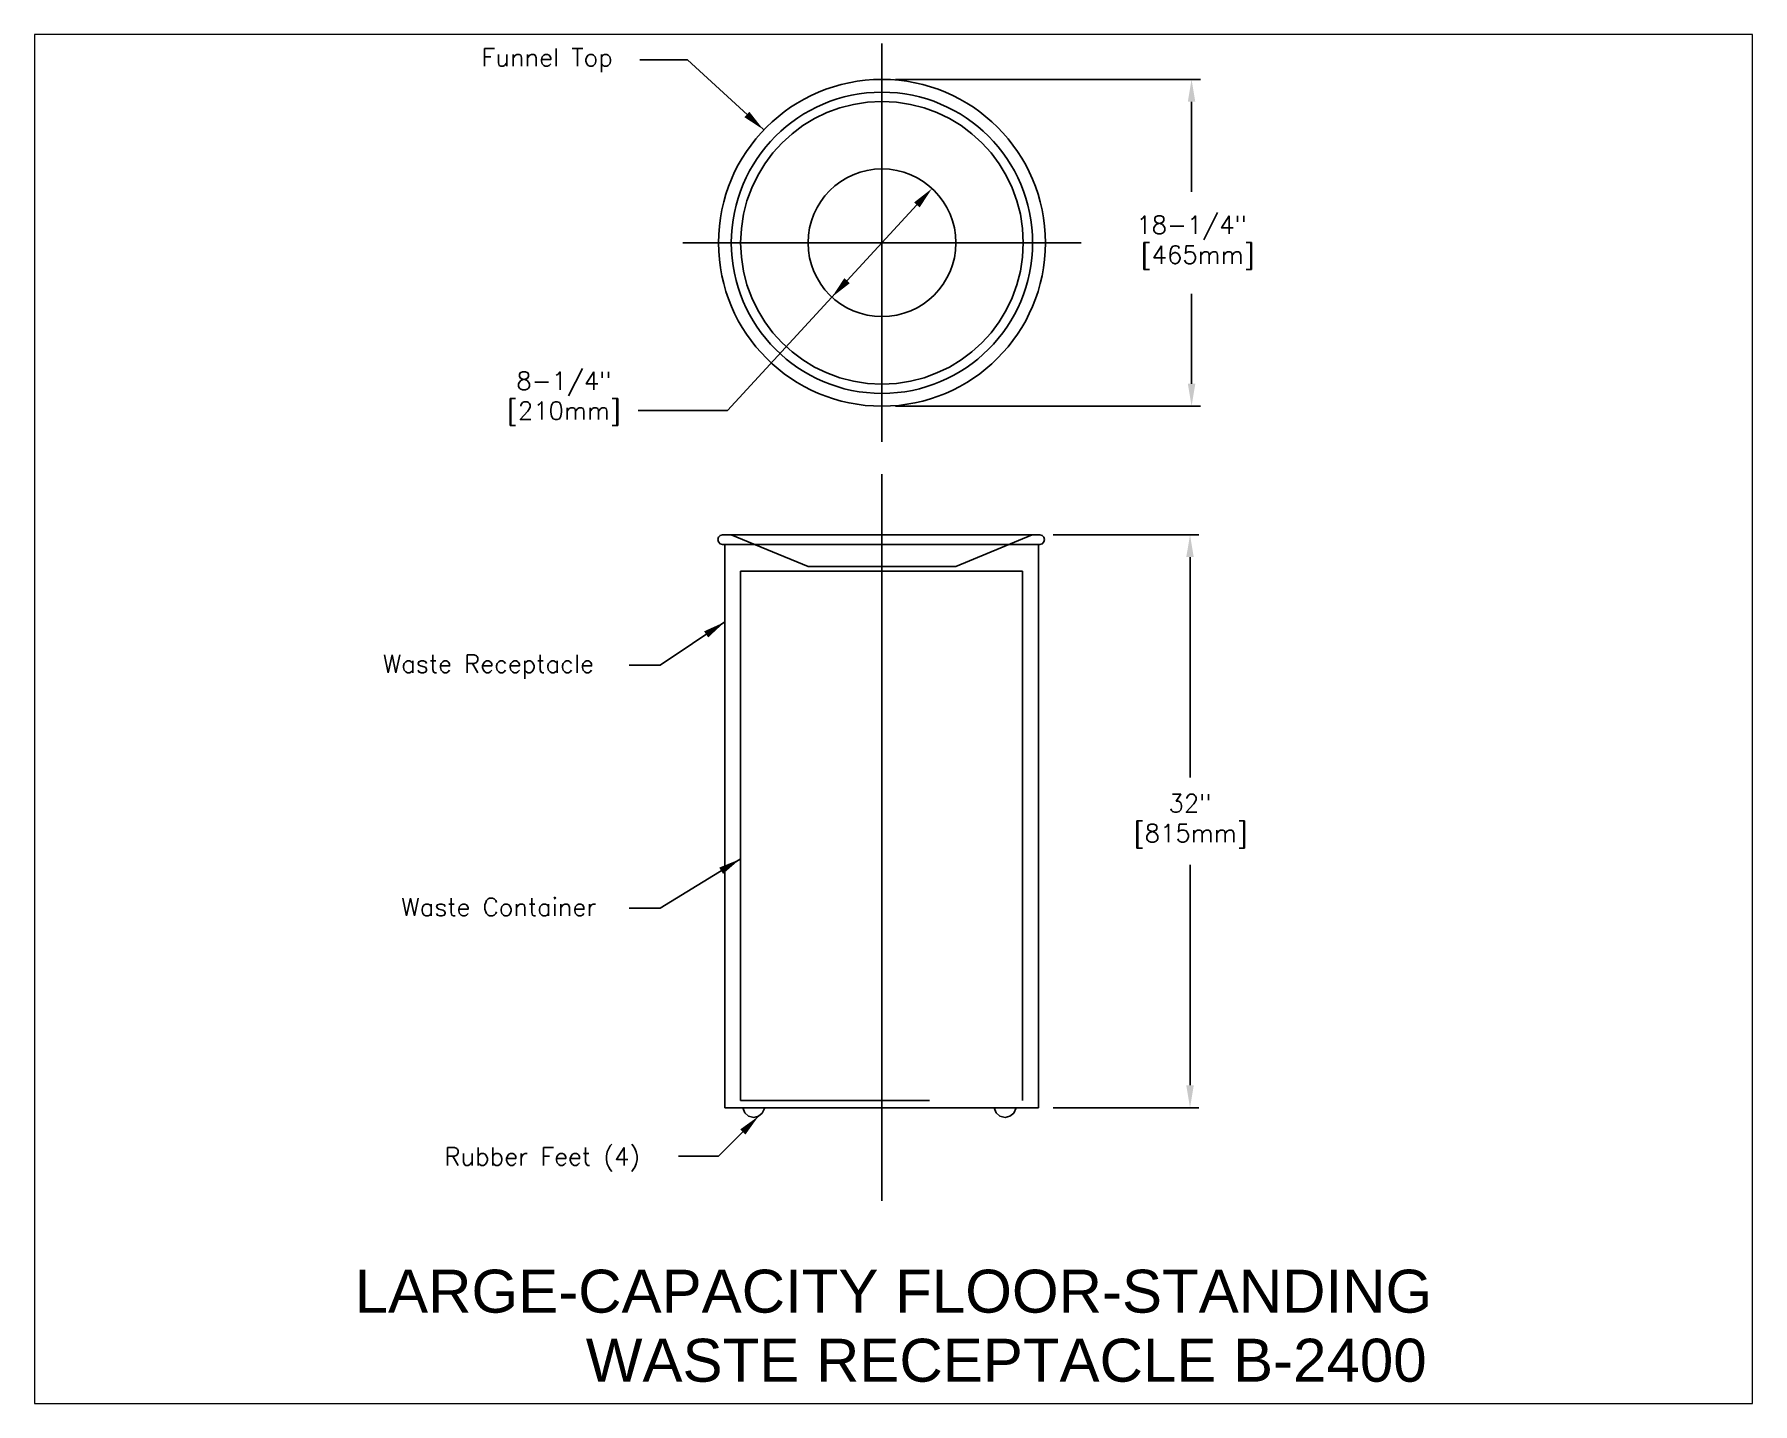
# Paper-space layout 'Layout1' of a CAD drawing. Extents: x 1.03 to 9.23, y 0.82 to 7.36.
# The model-space entities are those that its viewports show. They can reach past a viewport. Long polylines and large blocks are cut down to what shows.
import ezdxf

# ---------------------------------------------------------------- set-up
doc = ezdxf.new("R2010")
doc.units = 0
doc.header["$MEASUREMENT"] = 0
doc.header["$PDMODE"] = 35
doc.header["$PDSIZE"] = 0.000315
doc.linetypes.add('CENTER2', pattern=[1.125, 0.75, -0.125, 0.125, -0.125])
doc.linetypes.add('HIDDEN2', pattern=[0.1875, 0.125, -0.0625])
doc.layers.get('0').update_dxf_attribs({"linetype": 'CONTINUOUS'})
doc.layers.get('DEFPOINTS').update_dxf_attribs({"linetype": 'CONTINUOUS'})
for name, color, linetype in [('DETAIL', 4, 'CONTINUOUS'), ('DIM', 1, 'CONTINUOUS'), ('TEXT', 2, 'CONTINUOUS')]:
    doc.layers.add(name, color=color, linetype=linetype)
doc.styles.add('ARIAL_5', font='arial.ttf', dxfattribs={"height": 5})
doc.styles.add('DIM_S_8', font='simplex.shx', dxfattribs={"height": 1})
doc.dimstyles.new('DIM_S_7', dxfattribs={"dimtxt": 0.12, "dimasz": 1.25, "dimexe": 0.5, "dimexo": 0.75, "dimgap": 0.75, "dimtad": 1, "dimtih": 1, "dimtoh": 1, "dimdec": 4, "dimrnd": 0.0625, "dimzin": 0, "dimtxsty": 'DIM_S_8', "dimcen": 0.09375, "dimaunit": 1, "dimazin": 3, "dimtfac": 1, "dimtdec": 4, "dimtofl": 0, "dimtmove": 0, "dimatfit": 3, "dimtolj": 1, "dimtzin": 0})

# ---------------------------------------------------------------- blocks, each defined once
blk = doc.blocks.new('*D3')
at = {"layer": 'DEFPOINTS', "color": 0, "linetype": 'CONTINUOUS'}
for p in [(59.186, 101.353), (59.186, 69.352), (67.576, 69.352)]:
    blk.add_point(p, dxfattribs=at)
at = {"layer": 'DIM', "color": 0, "linetype": 'CONTINUOUS'}
for p, q in [((59.936, 101.353), (68.076, 101.353)), ((67.576, 100.103), (67.576, 87.793)), ((67.576, 70.602), (67.576, 82.912)), ((59.936, 69.352), (68.076, 69.352))]:
    blk.add_line(p, q, dxfattribs=at)
for points in [[(67.367, 100.103), (67.784, 100.103), (67.576, 101.353)], [(67.367, 70.602), (67.784, 70.602), (67.576, 69.352)]]:
    blk.add_solid(points, dxfattribs=at)
at = {"layer": 'DIM', "color": 0, "linetype": 'CONTINUOUS', "insert": (67.576, 85.353), "char_height": 1, "attachment_point": 5, "style": 'DIM_S_8'}
blk.add_mtext('\\A1;32"\\P{\\A0;\\fArial|b0|i0|c0|p34;\\H0.2x; \\Fsimplex|c0;\\H5x;[815mm]}', dxfattribs=at)
blk = doc.blocks.new('*D2')
at = {"color": 0, "linetype": 'BYBLOCK'}
blk.add_line((48.428, 115.542), (52.324, 119.771), dxfattribs=at)
for points in [[(52.171, 119.912), (52.477, 119.629), (53.171, 120.69)], [(48.275, 115.683), (48.582, 115.4), (47.581, 114.622)]]:
    blk.add_solid(points, dxfattribs=at)
at = {"layer": 'DEFPOINTS', "color": 0, "linetype": 'BYBLOCK'}
for p in [(53.171, 120.69), (47.581, 114.622)]:
    blk.add_point(p, dxfattribs=at)
at = {"color": 0, "linetype": 'BYBLOCK', "insert": (32.619, 108.945), "char_height": 1, "attachment_point": 5, "style": 'DIM_S_8'}
blk.add_mtext('\\A1;8-1/4"\\P[210mm]', dxfattribs=at)

msp = doc.modelspace()

# ---------------------------------------------------------------- linework, layer by layer
at = {"layer": 'DETAIL', "linetype": 'CENTER2', "ltscale": 6}
for p, q in [((50.37622, 106.53108), (50.37622, 128.78108)), ((39.25122, 117.65608), (61.50122, 117.65608)), ((50.37622, 64.15199), (50.37622, 104.73347))]:
    msp.add_line(p, q, dxfattribs=at)
at = {"layer": 'DETAIL', "linetype": 'CONTINUOUS'}
for p, q in [((41.59937, 100.81249), (41.59937, 69.35246)), ((59.11194, 69.35246), (59.11194, 100.82882)), ((41.59937, 69.35246), (59.11194, 69.35246)), ((42.60786, 69.35246), (42.71523, 69.07219)), ((43.69596, 69.05101), (43.8312, 69.35246)), ((56.64209, 69.35246), (56.74941, 69.07219)), ((57.73019, 69.05101), (57.86543, 69.35246)), ((42.71523, 69.07219), (42.92801, 68.88306)), ((42.92801, 68.88306), (43.21328, 68.81193)), ((43.21328, 68.81193), (43.48692, 68.87699)), ((43.48692, 68.87699), (43.69596, 69.05101)), ((56.74941, 69.07219), (56.96214, 68.88306)), ((56.96214, 68.88306), (57.24751, 68.81193)), ((57.24751, 68.81193), (57.52114, 68.87699)), ((57.52114, 68.87699), (57.73019, 69.05101))]:
    msp.add_line(p, q, dxfattribs=at)
for points in [[(41.4765, 101.35308), (41.34005, 101.31618), (41.24302, 101.21919), (41.2061, 101.08268)], [(41.2061, 101.08268), (41.24302, 100.94628), (41.34005, 100.84937), (41.4765, 100.81249)], [(59.18569, 101.35308), (41.4765, 101.35308)], [(41.4765, 100.81249), (59.18569, 100.81249)], [(59.4561, 101.08268), (59.41916, 101.21919), (59.32211, 101.31618), (59.18569, 101.35308)], [(59.18569, 100.81249), (59.32211, 100.84937), (59.41916, 100.94628), (59.4561, 101.08268)]]:
    msp.add_lwpolyline(points, dxfattribs=at)
at = {"layer": 'DETAIL', "linetype": 'HIDDEN2', "ltscale": 5, "flags": 128}
msp.add_lwpolyline([(41.96414, 101.35308), (46.25122, 99.58341), (54.50122, 99.58341), (58.75541, 101.35308)], dxfattribs=at)
msp.add_lwpolyline([(58.2268, 69.76229), (58.2268, 99.32147), (42.48451, 99.32147), (42.48451, 69.76229)], close=True, dxfattribs=at)
at = {"layer": 'DETAIL', "linetype": 'CONTINUOUS'}
for radius in [9.125, 8.41208, 4.125]:
    msp.add_circle((50.37622, 117.65608), radius, dxfattribs=at)
at = {"layer": 'DETAIL', "linetype": 'HIDDEN2', "ltscale": 5}
msp.add_circle((50.37622, 117.65608), 7.89171, dxfattribs=at)
at = {"layer": 'DIM', "linetype": 'CONTINUOUS'}
for p, q in [((51.12622, 126.78108), (68.1618, 126.78108)), ((67.6618, 125.53108), (67.6618, 120.50132)), ((48.42831, 115.54154), (41.75358, 108.29583)), ((67.6618, 109.78108), (67.6618, 114.81085)), ((51.12622, 108.53108), (68.1618, 108.53108)), ((41.75358, 108.29583), (36.76319, 108.29583))]:
    msp.add_line(p, q, dxfattribs=at)
for points in [[(67.45347, 125.53108), (67.87014, 125.53108), (67.6618, 126.78108)], [(67.45347, 109.78108), (67.87014, 109.78108), (67.6618, 108.53108)]]:
    msp.add_solid(points, dxfattribs=at)

# ---------------------------------------------------------------- texts
at = {"layer": 'DIM', "linetype": 'CONTINUOUS', "style": 'DIM_S_8'}
for s, p in [('Funnel Top', (28.02108, 127.51171)), ('Waste Receptacle', (22.50544, 93.64235)), ('Waste Container', (23.53759, 80.05787)), ('Rubber Feet (4)', (25.94593, 66.12948))]:
    msp.add_text(s, height=1, dxfattribs=at).set_placement(p)
at = {"layer": 'DIM', "linetype": 'CONTINUOUS', "insert": (67.6618, 117.65608), "char_height": 1, "attachment_point": 5, "style": 'DIM_S_8'}
msp.add_mtext('\\A1;18-1/4"\\P [465mm]', dxfattribs=at)
at = {"layer": 'TEXT', "linetype": 'CONTINUOUS', "style": 'ARIAL_5'}
for s, p in [('LARGE-CAPACITY FLOOR-STANDING', (20.93389, 57.90404)), ('WASTE RECEPTACLE B-2400', (33.84019, 54.04865))]:
    msp.add_text(s, height=2.4, dxfattribs=at).set_placement(p)

# ---------------------------------------------------------------- dimensions: what is measured, and where the dimension line sits
at = {"layer": 'DIM', "linetype": 'CONTINUOUS'}
dim = msp.add_diameter_dim_2p(p1=(47.5814, 114.62218), p2=(53.17105, 120.68999), text='8-1/4"\\P[210mm]', dimstyle='DIM_S_7', override={"dimpost": '\\X'}, dxfattribs=at)
dim.commit()
dim.dimension.update_dxf_attribs({"geometry": '*D2', "text_midpoint": (32.61868, 108.94544), "dimtype": 163})
dim = msp.add_linear_dim(base=(67.57579, 69.35246), p1=(59.18569, 101.35308), p2=(59.18569, 69.35246), angle=90, text='32"\\P{\\A0;\\fArial|b0|i0|c0|p34;\\H0.2x; \\Fsimplex|c0;\\H5x;[815mm]}', dimstyle='DIM_S_7', override={"dimpost": '\\X'}, dxfattribs=at)
dim.commit()
dim.dimension.update_dxf_attribs({"geometry": '*D3', "text_midpoint": (67.57579, 85.35277), "dimtype": 160})

# ---------------------------------------------------------------- leaders
for points in [[(43.75616, 123.97715), (39.51299, 127.86517), (36.86101, 127.86517)], [(41.60013, 96.47961), (37.98762, 94.07223), (36.26738, 94.07223)], [(42.46025, 83.23904), (37.98762, 80.48776), (36.26738, 80.48776)], [(43.48692, 68.87699), (41.25608, 66.64535), (39.01977, 66.64535)]]:
    msp.add_leader(points, dimstyle='DIM_S_7', dxfattribs=at)

psp = doc.layouts.get("Layout1")

# ---------------------------------------------------------------- viewports
at = {"layer": 'DIM', "linetype": 'CONTINUOUS'}
psp.add_viewport(center=(5.1294, 4.0887), size=(8.207, 6.542), view_center_point=(51.01984, 91.05961), view_height=76.4740527, dxfattribs=at)

doc.saveas('drawing.dxf')
